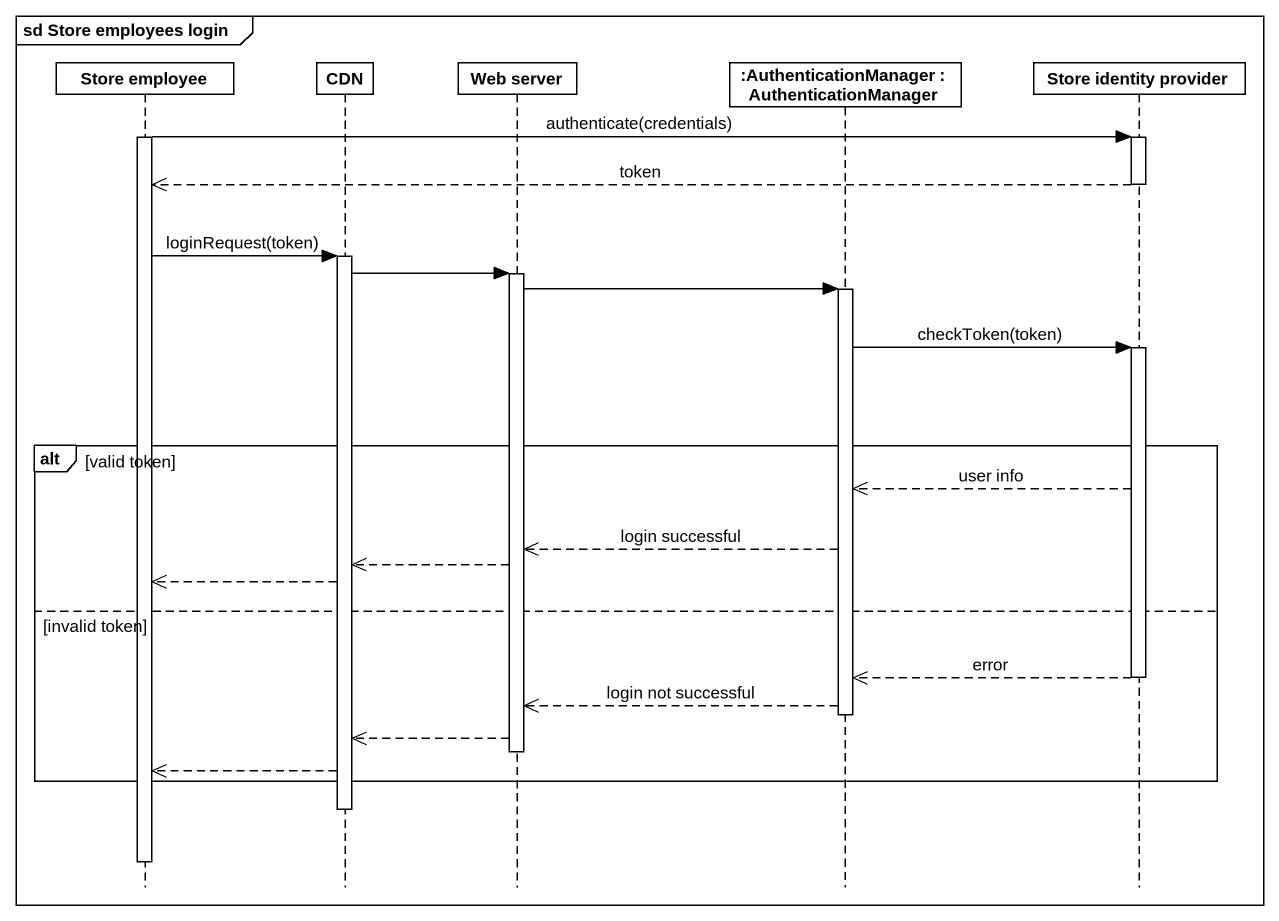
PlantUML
@startuml
mainframe sd Store employees login
hide footbox
participant "Store employee" as Store_employee
participant CDN
participant "Web server" as Web_server
participant ":AuthenticationManager : AuthenticationManager" as AuthenticationManager
participant "Store identity provider" as Store_identity_provider

activate Store_employee
Store_employee -> Store_identity_provider : authenticate(credentials)
activate Store_identity_provider
Store_identity_provider -->> Store_employee : token
deactivate Store_identity_provider
Store_employee -> CDN : loginRequest(token)
activate CDN
CDN -> Web_server
activate Web_server
Web_server -> AuthenticationManager
activate AuthenticationManager
AuthenticationManager -> Store_identity_provider : checkToken(token)
activate Store_identity_provider
alt valid token
  Store_identity_provider -->> AuthenticationManager : user info
  AuthenticationManager -->> Web_server : login successful
  Web_server -->> CDN
  CDN -->> Store_employee
else invalid token
  Store_identity_provider -->> AuthenticationManager : error
  deactivate Store_identity_provider
  AuthenticationManager -->> Web_server : login not successful
  deactivate AuthenticationManager
  Web_server -->> CDN
  deactivate Web_server
  CDN -->> Store_employee
end
deactivate CDN
deactivate Store_employee
@enduml
